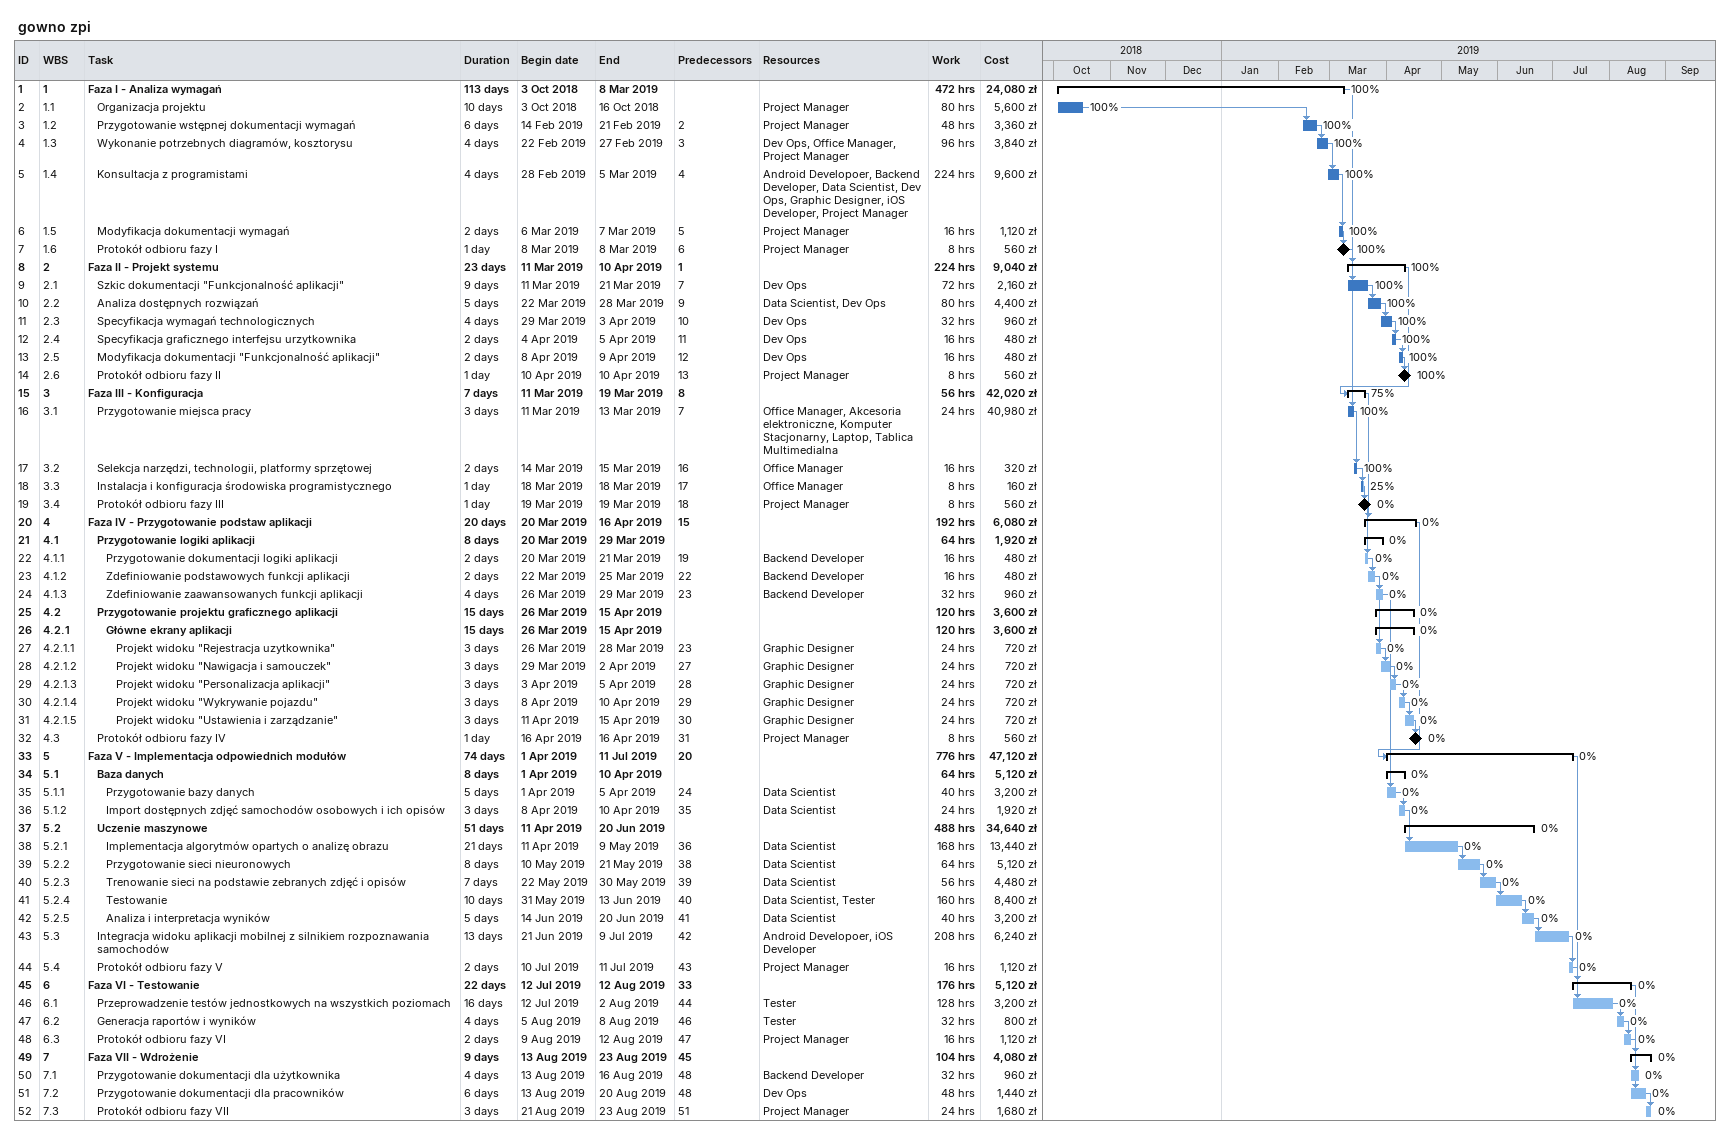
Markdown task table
gowno zpi

| ID | WBS | Task | Duration | Start | Finish | Predecessors | Resources | % complete | Work (h) | Cost (zł) |
|---|---|---|---|---|---|---|---|---|---|---|
| 1 | 1 | **Faza I - Analiza wymagań** | 113d | 2018-10-03 | 2019-03-08 |  |  | 100 | 472 | 24080 |
| 2 | 1.1 | Organizacja projektu | 10d | 2018-10-03 | 2018-10-16 |  | Project Manager | 100 | 80 | 5600 |
| 3 | 1.2 | Przygotowanie wstępnej dokumentacji wymagań | 6d | 2019-02-14 | 2019-02-21 | 2 | Project Manager | 100 | 48 | 3360 |
| 4 | 1.3 | Wykonanie potrzebnych diagramów, kosztorysu | 4d | 2019-02-22 | 2019-02-27 | 3 | Dev Ops, Office Manager, Project Manager | 100 | 96 | 3840 |
| 5 | 1.4 | Konsultacja z programistami | 4d | 2019-02-28 | 2019-03-05 | 4 | Android Developoer, Backend Developer, Data Scientist, Dev Ops, Graphic Designer, iOS Developer, Project Manager | 100 | 224 | 9600 |
| 6 | 1.5 | Modyfikacja dokumentacji wymagań | 2d | 2019-03-06 | 2019-03-07 | 5 | Project Manager | 100 | 16 | 1120 |
| 7 | 1.6 | Protokół odbioru fazy I | 1d | 2019-03-08 | 2019-03-08 | 6 | Project Manager | 100 | 8 | 560 |
| 8 | 2 | **Faza II - Projekt systemu** | 23d | 2019-03-11 | 2019-04-10 | 1 |  | 100 | 224 | 9040 |
| 9 | 2.1 | Szkic dokumentacji "Funkcjonalność aplikacji" | 9d | 2019-03-11 | 2019-03-21 | 7 | Dev Ops | 100 | 72 | 2160 |
| 10 | 2.2 | Analiza dostępnych rozwiązań | 5d | 2019-03-22 | 2019-03-28 | 9 | Data Scientist, Dev Ops | 100 | 80 | 4400 |
| 11 | 2.3 | Specyfikacja wymagań technologicznych | 4d | 2019-03-29 | 2019-04-03 | 10 | Dev Ops | 100 | 32 | 960 |
| 12 | 2.4 | Specyfikacja graficznego interfejsu urzytkownika | 2d | 2019-04-04 | 2019-04-05 | 11 | Dev Ops | 100 | 16 | 480 |
| 13 | 2.5 | Modyfikacja dokumentacji "Funkcjonalność aplikacji" | 2d | 2019-04-08 | 2019-04-09 | 12 | Dev Ops | 100 | 16 | 480 |
| 14 | 2.6 | Protokół odbioru fazy II | 1d | 2019-04-10 | 2019-04-10 | 13 | Project Manager | 100 | 8 | 560 |
| 15 | 3 | **Faza III - Konfiguracja** | 7d | 2019-03-11 | 2019-03-19 | 8 |  | 75 | 56 | 42020 |
| 16 | 3.1 | Przygotowanie miejsca pracy | 3d | 2019-03-11 | 2019-03-13 | 7 | Office Manager, Akcesoria elektroniczne, Komputer Stacjonarny, Laptop, Tablica Multimedialna | 100 | 24 | 40980 |
| 17 | 3.2 | Selekcja narzędzi, technologii, platformy sprzętowej | 2d | 2019-03-14 | 2019-03-15 | 16 | Office Manager | 100 | 16 | 320 |
| 18 | 3.3 | Instalacja i konfiguracja środowiska programistycznego | 1d | 2019-03-18 | 2019-03-18 | 17 | Office Manager | 25 | 8 | 160 |
| 19 | 3.4 | Protokół odbioru fazy III | 1d | 2019-03-19 | 2019-03-19 | 18 | Project Manager | 0 | 8 | 560 |
| 20 | 4 | **Faza IV - Przygotowanie podstaw aplikacji** | 20d | 2019-03-20 | 2019-04-16 | 15 |  | 0 | 192 | 6080 |
| 21 | 4.1 | **Przygotowanie logiki aplikacji** | 8d | 2019-03-20 | 2019-03-29 |  |  | 0 | 64 | 1920 |
| 22 | 4.1.1 | Przygotowanie dokumentacji logiki aplikacji | 2d | 2019-03-20 | 2019-03-21 | 19 | Backend Developer | 0 | 16 | 480 |
| 23 | 4.1.2 | Zdefiniowanie podstawowych funkcji aplikacji | 2d | 2019-03-22 | 2019-03-25 | 22 | Backend Developer | 0 | 16 | 480 |
| 24 | 4.1.3 | Zdefiniowanie zaawansowanych funkcji aplikacji | 4d | 2019-03-26 | 2019-03-29 | 23 | Backend Developer | 0 | 32 | 960 |
| 25 | 4.2 | **Przygotowanie projektu graficznego aplikacji** | 15d | 2019-03-26 | 2019-04-15 |  |  | 0 | 120 | 3600 |
| 26 | 4.2.1 | **Główne ekrany aplikacji** | 15d | 2019-03-26 | 2019-04-15 |  |  | 0 | 120 | 3600 |
| 27 | 4.2.1.1 | Projekt widoku "Rejestracja uzytkownika" | 3d | 2019-03-26 | 2019-03-28 | 23 | Graphic Designer | 0 | 24 | 720 |
| 28 | 4.2.1.2 | Projekt widoku "Nawigacja i samouczek" | 3d | 2019-03-29 | 2019-04-02 | 27 | Graphic Designer | 0 | 24 | 720 |
| 29 | 4.2.1.3 | Projekt widoku "Personalizacja aplikacji" | 3d | 2019-04-03 | 2019-04-05 | 28 | Graphic Designer | 0 | 24 | 720 |
| 30 | 4.2.1.4 | Projekt widoku "Wykrywanie pojazdu" | 3d | 2019-04-08 | 2019-04-10 | 29 | Graphic Designer | 0 | 24 | 720 |
| 31 | 4.2.1.5 | Projekt widoku "Ustawienia i zarządzanie" | 3d | 2019-04-11 | 2019-04-15 | 30 | Graphic Designer | 0 | 24 | 720 |
| 32 | 4.3 | Protokół odbioru fazy IV | 1d | 2019-04-16 | 2019-04-16 | 31 | Project Manager | 0 | 8 | 560 |
| 33 | 5 | **Faza V - Implementacja odpowiednich modułów** | 74d | 2019-04-01 | 2019-07-11 | 20 |  | 0 | 776 | 47120 |
| 34 | 5.1 | **Baza danych** | 8d | 2019-04-01 | 2019-04-10 |  |  | 0 | 64 | 5120 |
| 35 | 5.1.1 | Przygotowanie bazy danych | 5d | 2019-04-01 | 2019-04-05 | 24 | Data Scientist | 0 | 40 | 3200 |
| 36 | 5.1.2 | Import dostępnych zdjęć samochodów osobowych i ich opisów | 3d | 2019-04-08 | 2019-04-10 | 35 | Data Scientist | 0 | 24 | 1920 |
| 37 | 5.2 | **Uczenie maszynowe** | 51d | 2019-04-11 | 2019-06-20 |  |  | 0 | 488 | 34640 |
| 38 | 5.2.1 | Implementacja algorytmów opartych o analizę obrazu | 21d | 2019-04-11 | 2019-05-09 | 36 | Data Scientist | 0 | 168 | 13440 |
| 39 | 5.2.2 | Przygotowanie sieci nieuronowych | 8d | 2019-05-10 | 2019-05-21 | 38 | Data Scientist | 0 | 64 | 5120 |
| 40 | 5.2.3 | Trenowanie sieci na podstawie zebranych zdjęć i opisów | 7d | 2019-05-22 | 2019-05-30 | 39 | Data Scientist | 0 | 56 | 4480 |
| 41 | 5.2.4 | Testowanie | 10d | 2019-05-31 | 2019-06-13 | 40 | Data Scientist, Tester | 0 | 160 | 8400 |
| 42 | 5.2.5 | Analiza i interpretacja wyników | 5d | 2019-06-14 | 2019-06-20 | 41 | Data Scientist | 0 | 40 | 3200 |
| 43 | 5.3 | Integracja widoku aplikacji mobilnej z silnikiem rozpoznawania samochodów | 13d | 2019-06-21 | 2019-07-09 | 42 | Android Developoer, iOS Developer | 0 | 208 | 6240 |
| 44 | 5.4 | Protokół odbioru fazy V | 2d | 2019-07-10 | 2019-07-11 | 43 | Project Manager | 0 | 16 | 1120 |
| 45 | 6 | **Faza VI - Testowanie** | 22d | 2019-07-12 | 2019-08-12 | 33 |  | 0 | 176 | 5120 |
| 46 | 6.1 | Przeprowadzenie testów jednostkowych na wszystkich poziomach | 16d | 2019-07-12 | 2019-08-02 | 44 | Tester | 0 | 128 | 3200 |
| 47 | 6.2 | Generacja raportów i wyników | 4d | 2019-08-05 | 2019-08-08 | 46 | Tester | 0 | 32 | 800 |
| 48 | 6.3 | Protokół odbioru fazy VI | 2d | 2019-08-09 | 2019-08-12 | 47 | Project Manager | 0 | 16 | 1120 |
| 49 | 7 | **Faza VII - Wdrożenie** | 9d | 2019-08-13 | 2019-08-23 | 45 |  | 0 | 104 | 4080 |
| 50 | 7.1 | Przygotowanie dokumentacji dla użytkownika | 4d | 2019-08-13 | 2019-08-16 | 48 | Backend Developer | 0 | 32 | 960 |
| 51 | 7.2 | Przygotowanie dokumentacji dla pracowników | 6d | 2019-08-13 | 2019-08-20 | 48 | Dev Ops | 0 | 48 | 1440 |
| 52 | 7.3 | Protokół odbioru fazy VII | 3d | 2019-08-21 | 2019-08-23 | 51 | Project Manager | 0 | 24 | 1680 |
